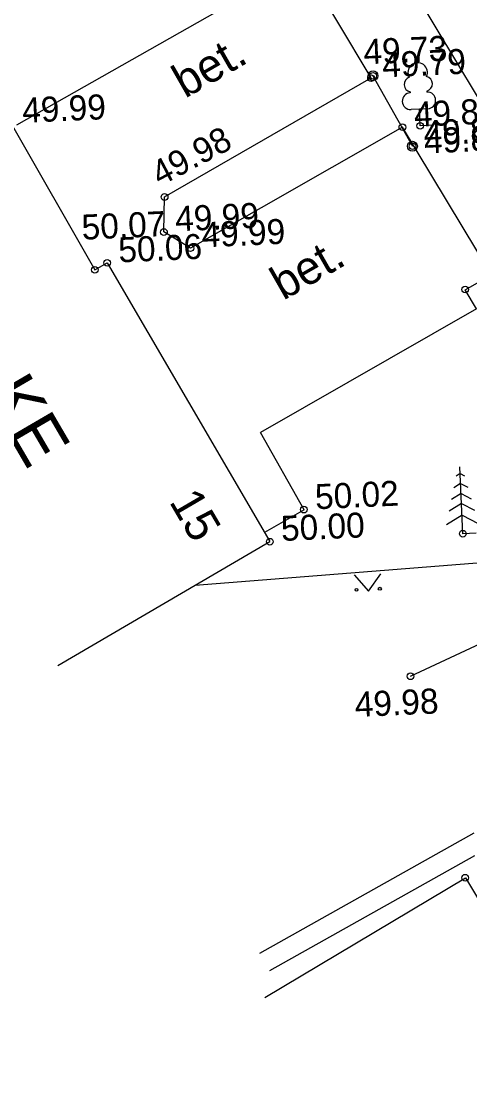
# Model space of a CAD drawing. Extents: x 641368 to 642075, y 6454981 to 6455876.
# Drawn here: x 641612.71 to 641626.13, y 6455534.45 to 6455566.6 of the extents above; entities that cross this region are included whole.
import ezdxf

# ---------------------------------------------------------------- set-up
doc = ezdxf.new("R2010")
doc.units = 0
for name, color, linetype in [('KIHT_1', 7, 'Continuous'), ('KIHT_10', 7, 'Continuous'), ('KIHT_14', 7, 'Continuous'), ('KIHT_2', 7, 'Continuous'), ('KIHT_28', 7, 'Continuous'), ('KIHT_3', 7, 'Continuous'), ('KIHT_30', 7, 'Continuous'), ('KIHT_41', 7, 'Continuous'), ('KIHT_54', 7, 'Continuous'), ('KIHT_59', 7, 'Continuous')]:
    doc.layers.add(name, color=color, linetype=linetype)

# ---------------------------------------------------------------- blocks, each defined once
blk = doc.blocks.new('VLAIPU')
at = {"layer": 'KIHT_10'}
for p, q in [((-0.25, 1.032), (-0.25, 1)), ((0.25, 1.032), (0.25, 1)), ((0.25, 0.5), (-0.25, 0.5)), ((0, 0), (0, 0.5)), ((0.4, 0), (0, 0))]:
    blk.add_line(p, q, dxfattribs=at)
for centre, radius, start, end in [((0, 1.6), 0.292, 332.5799, 207.4201), ((-0.2, 1.25), 0.224, 105.2441, 257.079), ((0.2, 1.25), 0.224, 282.921, 74.7559), ((-0.25, 0.75), 0.25, 90, 270), ((0.25, 0.75), 0.25, 270, 90)]:
    blk.add_arc(centre, radius, start, end, dxfattribs=at)
blk = doc.blocks.new('VKUUSK')
at = {"layer": 'KIHT_10'}
for p, q in [((0, 0), (0, 2)), ((0, 1.8), (-0.126, 1.73)), ((0, 1.8), (0.126, 1.73)), ((0, 1.5), (-0.212, 1.382)), ((0, 1.5), (0.212, 1.382)), ((0, 1.2), (-0.298, 1.034)), ((0, 1.2), (0.298, 1.034)), ((0, 0.9), (-0.384, 0.687)), ((0, 0.9), (0.384, 0.687)), ((0, 0.55), (-0.475, 0.286)), ((0, 0.55), (0.475, 0.286)), ((0.4, 0), (0, 0))]:
    blk.add_line(p, q, dxfattribs=at)
blk = doc.blocks.new('VMURU_')
at = {"layer": 'KIHT_41'}
for p, q in [((-0.403, 0.505), (0, 0)), ((0, 0), (0.397, 0.505))]:
    blk.add_line(p, q, dxfattribs=at)
for centre, radius in [((-0.353, 0.055), 0.0428), ((0.347, 0.055), 0.0452)]:
    blk.add_circle(centre, radius, dxfattribs=at)
blk = doc.blocks.new('V_AIPN')
at = {"layer": 'KIHT_28'}
blk.add_circle((0, 0), 0.148, dxfattribs=at)
blk = doc.blocks.new('PUNKT')
at = {"layer": 'KIHT_54'}
blk.add_circle((0, 0), 0.1, dxfattribs=at)

msp = doc.modelspace()

# ---------------------------------------------------------------- linework, layer by layer
at = {"layer": 'KIHT_1'}
for p, q in [((641614.907, 6455559.17), (641614.907, 6455559.17)), ((641614.907, 6455559.17), (641614.907, 6455559.17)), ((641614.907, 6455559.17), (641614.907, 6455559.17)), ((641615.277, 6455559.379), (641615.277, 6455559.379)), ((641615.277, 6455559.379), (641615.277, 6455559.379)), ((641615.277, 6455559.379), (641615.277, 6455559.379)), ((641613.8, 6455547.325), (641620.151, 6455551.033)), ((641620.151, 6455551.033), (641620.151, 6455551.033)), ((641620.151, 6455551.033), (641620.151, 6455551.033)), ((641620.151, 6455551.033), (641620.151, 6455551.033)), ((641620.005, 6455537.379), (641626.005, 6455540.97)), ((641626.005, 6455540.97), (641626.005, 6455540.97)), ((641626.005, 6455540.97), (641626.005, 6455540.97)), ((641626.005, 6455540.97), (641626.005, 6455540.97)), ((641626.005, 6455540.97), (641632.841, 6455529.547))]:
    msp.add_line(p, q, dxfattribs=at)
msp.add_lwpolyline([(641612.402, 6455563.553), (641614.907, 6455559.17), (641615.277, 6455559.379), (641620.151, 6455551.033)], dxfattribs=at)
at = {"layer": 'KIHT_10'}
for p, q in [((641624.647, 6455563.48), (641624.647, 6455563.48)), ((641624.647, 6455563.48), (641624.647, 6455563.48)), ((641624.647, 6455563.48), (641624.647, 6455563.48)), ((641625.934, 6455551.272), (641625.934, 6455551.272)), ((641625.934, 6455551.272), (641625.934, 6455551.272)), ((641625.934, 6455551.272), (641625.934, 6455551.272))]:
    msp.add_line(p, q, dxfattribs=at)
at = {"layer": 'KIHT_14'}
msp.add_line((641617.911, 6455549.726), (641629.144, 6455550.625), dxfattribs=at)
at = {"layer": 'KIHT_2'}
for p, q in [((641626.262, 6455542.302), (641619.845, 6455538.701)), ((641626.277, 6455541.628), (641620.136, 6455538.182))]:
    msp.add_line(p, q, dxfattribs=at)
at = {"layer": 'KIHT_28'}
for p, q in [((641623.238, 6455564.982), (641623.238, 6455564.982)), ((641623.238, 6455564.982), (641623.238, 6455564.982)), ((641623.238, 6455564.982), (641623.238, 6455564.982)), ((641623.238, 6455564.982), (641624.423, 6455562.87)), ((641624.423, 6455562.87), (641624.423, 6455562.87)), ((641624.423, 6455562.87), (641624.423, 6455562.87)), ((641624.423, 6455562.87), (641624.423, 6455562.87)), ((641624.359, 6455546.999), (641624.359, 6455546.999)), ((641624.359, 6455546.999), (641624.359, 6455546.999)), ((641624.359, 6455546.999), (641624.359, 6455546.999))]:
    msp.add_line(p, q, dxfattribs=at)
msp.add_lwpolyline([(641624.359, 6455546.999), (641631.827, 6455550.49), (641626.807, 6455558.999)], dxfattribs=at)
at = {"layer": 'KIHT_3'}
for p, q in [((641623.18, 6455564.913), (641623.18, 6455564.913)), ((641623.18, 6455564.913), (641623.18, 6455564.913)), ((641623.18, 6455564.913), (641623.18, 6455564.913)), ((641624.125, 6455563.437), (641624.125, 6455563.437)), ((641624.125, 6455563.437), (641624.125, 6455563.437)), ((641624.125, 6455563.437), (641624.125, 6455563.437)), ((641616.999, 6455561.35), (641616.999, 6455561.35)), ((641616.999, 6455561.35), (641616.999, 6455561.35)), ((641616.999, 6455561.35), (641616.999, 6455561.35)), ((641616.98, 6455560.305), (641616.98, 6455560.305)), ((641616.98, 6455560.305), (641616.98, 6455560.305)), ((641616.98, 6455560.305), (641616.98, 6455560.305)), ((641617.771, 6455559.822), (641617.771, 6455559.822)), ((641617.771, 6455559.822), (641617.771, 6455559.822)), ((641617.771, 6455559.822), (641617.771, 6455559.822)), ((641626.001, 6455558.575), (641626.001, 6455558.575)), ((641626.001, 6455558.575), (641626.001, 6455558.575)), ((641626.001, 6455558.575), (641626.001, 6455558.575)), ((641626.337, 6455558.002), (641619.872, 6455554.3)), ((641621.174, 6455551.987), (641619.872, 6455554.3)), ((641621.174, 6455551.987), (641619.992, 6455551.304)), ((641621.174, 6455551.987), (641621.174, 6455551.987)), ((641621.174, 6455551.987), (641621.174, 6455551.987)), ((641621.174, 6455551.987), (641621.174, 6455551.987))]:
    msp.add_line(p, q, dxfattribs=at)
msp.add_lwpolyline([(641626.337, 6455558.002), (641626.001, 6455558.575), (641626.789, 6455559.021), (641624.125, 6455563.437), (641617.771, 6455559.822), (641616.98, 6455560.305), (641616.999, 6455561.35), (641623.18, 6455564.913), (641621.128, 6455568.356), (641612.56, 6455563.5)], dxfattribs=at)
at = {"layer": 'KIHT_30'}
msp.add_lwpolyline([(641621.228, 6455577.691), (641625.134, 6455571.001), (641623.293, 6455569.457), (641628.779, 6455560.351), (641631.047, 6455561.289), (641639.292, 6455547.692), (641647.707, 6455533.473), (641655.436, 6455520.266), (641661.841, 6455509.345)], dxfattribs=at)

# ---------------------------------------------------------------- block references
at = {"layer": 'KIHT_10', "rotation": 2.56399}
for name, p in [('VLAIPU', (641624.65, 6455563.48)), ('VKUUSK', (641625.93, 6455551.27))]:
    msp.add_blockref(name, p, dxfattribs=at)
at = {"layer": 'KIHT_28', "rotation": 92.56399}
for p in [(641623.24, 6455564.98), (641624.42, 6455562.87)]:
    msp.add_blockref('V_AIPN', p, dxfattribs=at)
at = {"layer": 'KIHT_41', "rotation": 2.56399}
msp.add_blockref('VMURU_', (641623.1, 6455549.55), dxfattribs=at)
at = {"layer": 'KIHT_54', "rotation": 2.56399}
for p in [(641623.18, 6455564.91), (641623.24, 6455564.98), (641624.65, 6455563.48), (641624.12, 6455563.44), (641624.42, 6455562.87), (641617, 6455561.35), (641616.98, 6455560.3), (641617.77, 6455559.82), (641615.28, 6455559.38), (641614.91, 6455559.17), (641626, 6455558.58), (641621.17, 6455551.99), (641625.93, 6455551.27), (641620.15, 6455551.03), (641624.36, 6455547), (641626, 6455540.97)]:
    msp.add_blockref('PUNKT', p, dxfattribs=at)

# ---------------------------------------------------------------- texts
for s, p in [('49.79', (641623.53, 6455564.93)), ('49.99', (641612.75, 6455563.57)), ('49.84', (641624.48, 6455563.45)), ('49.81', (641624.77, 6455562.89)), ('49.99', (641617.33, 6455560.32)), ('49.99', (641618.12, 6455559.84)), ('50.06', (641615.63, 6455559.39)), ('50.02', (641621.52, 6455552))]:
    msp.add_text(s, height=0.75, rotation=2.564).set_placement(p)
at = {"layer": 'KIHT_1'}
for s, height, p in [('KE', 1.5, (641611.58, 6455555.46)), ('15', 1, (641617.12, 6455552.23))]:
    msp.add_text(s, height=height, rotation=300.285, dxfattribs=at).set_placement(p)
at = {"layer": 'KIHT_3'}
for p in [(641617.61, 6455564.29), (641620.55, 6455558.24)]:
    msp.add_text('bet.', height=1, rotation=29.7968, dxfattribs=at).set_placement(p)
at = {"layer": 'KIHT_59'}
for s, rotation, p in [('49.73', 2.564, (641622.97, 6455565.32)), ('49.98', 27.8862, (641616.86, 6455561.66)), ('49.84', 2.564, (641624.78, 6455562.65)), ('50.07', 2.564, (641614.53, 6455560.07)), ('50.00', 2.564, (641620.5, 6455551.05)), ('49.98', 2.564, (641622.71, 6455545.78))]:
    msp.add_text(s, height=0.75, rotation=rotation, dxfattribs=at).set_placement(p)

doc.saveas('drawing.dxf')
